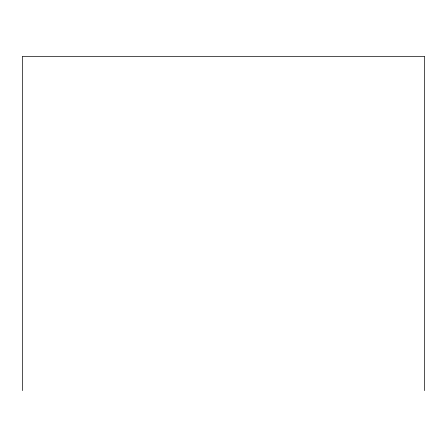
<?xml version="1.0" encoding="UTF-8"?>
<svg xmlns="http://www.w3.org/2000/svg" width="447" height="447" viewBox="0 0 447 447"><rect width="100%" height="100%" fill="white"/><g stroke="black" fill="none" stroke-linecap="round" stroke-linejoin="round"><path stroke-width="0.67" d="M424.65 390.617L424.65 56.383L22.35 56.383L22.35 390.617"/></g></svg>
